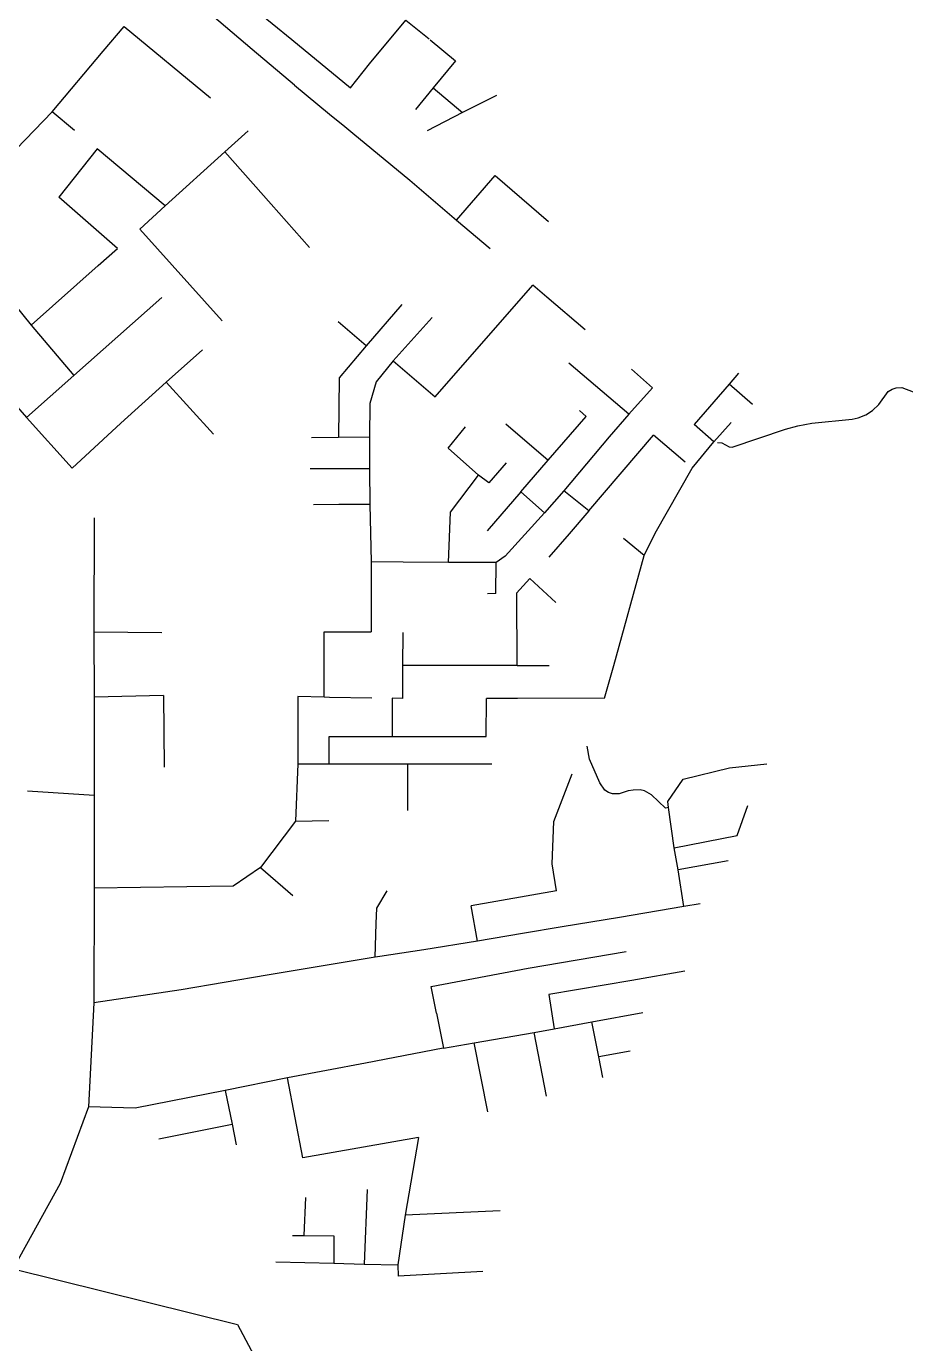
# Model space of a CAD drawing. Header units: metres. Extents: x 432891 to 477890, y 2556094 to 2581523.
# Drawn here: x 450882 to 452058, y 2568293 to 2570056 of the extents above; entities that cross this region are included whole.
import ezdxf

# ---------------------------------------------------------------- set-up
doc = ezdxf.new("R2010")
doc.units = ezdxf.units.M
doc.layers.add('W10_PIPE_DN200', color=8, linetype='Continuous')
doc.layers.add('W10_PIPE_DN250_400', color=3, linetype='Continuous')

msp = doc.modelspace()

# ---------------------------------------------------------------- linework, layer by layer
at = {"layer": 'W10_PIPE_DN200'}
for points in [[(451158.2, 2570103.1), (451237.2, 2570038.3), (451315.4, 2569973.7)], [(451184.1, 2570024.9), (451130.3, 2570070.5)], [(451341.1, 2570005.7), (451389.4, 2570064.2), (451420.6, 2570039)], [(450984.6, 2570022.8), (451012.7, 2570055.9)], [(451012.7, 2570055.9), (451128.4, 2569960.1)], [(450916.3, 2569941.6), (450984.6, 2570022.8)], [(451240.6, 2569977.2), (451184.1, 2570024.9)], [(451421.9, 2570038), (451455.7, 2570009.7), (451426.2, 2569973.6)], [(451315.4, 2569973.7), (451341.1, 2570005.7)], [(451240.6, 2569977.2), (451287.2, 2569938.6)], [(451426.2, 2569973.6), (451402.5, 2569944.7)], [(451426.2, 2569973.6), (451457.4, 2569947.2)], [(451510.7, 2569963.6), (451465.4, 2569940.5)], [(450916.3, 2569941.6), (450868.8, 2569892.1), (450764.4, 2569891.6)], [(450946.2, 2569916.5), (450916.3, 2569941.6)], [(451287.2, 2569938.6), (451307.7, 2569921.7)], [(451465.4, 2569940.5), (451417.9, 2569916.2)], [(451457.4, 2569947.2), (451465.4, 2569940.5)], [(451147.5, 2569888), (451178.7, 2569916.3)], [(451307.7, 2569921.7), (451318.5, 2569912.8)], [(451318.5, 2569912.8), (451394.7, 2569850), (451394.7, 2569850), (451394.7, 2569850), (451394.7, 2569850), (451394.7, 2569850), (451425.9, 2569823.4), (451425.9, 2569823.4), (451425.9, 2569823.4), (451425.9, 2569823.4), (451425.9, 2569823.4), (451457.3, 2569796.6)], [(450976.5, 2569892), (450925.3, 2569827.4)], [(451067.5, 2569815.9), (450976.5, 2569892)], [(451067.5, 2569815.9), (451147.5, 2569888)], [(451209.5, 2569818), (451147.5, 2569888)], [(451457.3, 2569796.6), (451508.8, 2569856.5)], [(451508.8, 2569856.5), (451580.4, 2569794.9)], [(451003.9, 2569758.7), (450925.3, 2569827.4)], [(451033.6, 2569784.4), (451067.5, 2569815.9)], [(451260.7, 2569760.1), (451209.5, 2569818)], [(451457.3, 2569796.6), (451502.1, 2569758.6)], [(450849.9, 2569790.5), (450851.5, 2569702), (450888.1, 2569656.2)], [(451143.6, 2569661.8), (451033.6, 2569784.4)], [(450888.1, 2569656.2), (450977.8, 2569736), (451003.9, 2569758.7)], [(451428.7, 2569560), (451559.2, 2569709.6)], [(451578, 2569693.5), (451559.2, 2569709.6)], [(450945.4, 2569588.9), (451063.1, 2569693.1)], [(451629.3, 2569649.8), (451578, 2569693.5)], [(451384.2, 2569683.8), (451336.6, 2569628.6)], [(450888.1, 2569656.2), (450945.4, 2569588.9)], [(451336.6, 2569628.6), (451298.9, 2569660.5)], [(451424.6, 2569666.1), (451372.7, 2569608.1)], [(451117.5, 2569623.1), (451068.7, 2569579.6)], [(451336.6, 2569628.6), (451300.2, 2569585.7)], [(450814.8, 2569609.3), (450882, 2569532.5)], [(451372.7, 2569608.1), (451349.7, 2569580.1)], [(451372.7, 2569608.1), (451428.7, 2569560)], [(451687.7, 2569536.8), (451607.4, 2569605.2)], [(450945.4, 2569588.9), (450882, 2569532.5)], [(451300.2, 2569585.7), (451299.6, 2569505.7)], [(451349.7, 2569580.1), (451341.2, 2569551.2), (451340.9, 2569506.2)], [(451719.3, 2569572.4), (451691.5, 2569597)], [(451834.3, 2569591.6), (451821.9, 2569577.2)], [(451068.7, 2569579.6), (451008.1, 2569524.9)], [(451068.7, 2569579.6), (451132.2, 2569510.4)], [(451719.3, 2569572.4), (451687.7, 2569536.8)], [(451821.9, 2569577.2), (451775.3, 2569523)], [(451806.3, 2569499.1), (451812, 2569498.4), (451822.1, 2569493.1), (451825.8, 2569492.6), (451897.3, 2569516.9), (451913.7, 2569521.5), (451932.8, 2569525), (451986.4, 2569530.1), (451994.7, 2569531.9), (452004.6, 2569535.9), (452013.6, 2569541.7), (452022.1, 2569550), (452034.8, 2569567.2), (452039.9, 2569570.2), (452045.5, 2569572), (452053, 2569572.5), (452083.2, 2569561.1)], [(451853.3, 2569550.1), (451821.9, 2569577.2)], [(450882, 2569532.5), (450943.3, 2569464.8)], [(451580, 2569475.3), (451630.6, 2569533.9)], [(451621.9, 2569541.7), (451630.6, 2569533.9)], [(451687.7, 2569536.8), (451661.3, 2569506.5)], [(451008.1, 2569524.9), (450943.3, 2569464.8)], [(451486.9, 2569455.3), (451446, 2569491.3), (451469.5, 2569519.8)], [(451523.4, 2569524), (451580, 2569475.3)], [(451801.6, 2569499.7), (451775.3, 2569523)], [(451801.6, 2569499.7), (451824.7, 2569525.9)], [(451299.6, 2569505.7), (451263.2, 2569505.3)], [(451340.9, 2569506.2), (451299.6, 2569505.7)], [(451340.9, 2569506.2), (451341.1, 2569464)], [(451661.3, 2569506.5), (451601, 2569434.5)], [(451634.2, 2569407.8), (451720.7, 2569508.9)], [(451763.2, 2569472.9), (451720.7, 2569508.9)], [(451772.7, 2569464.9), (451801.6, 2569499.7)], [(451543.4, 2569432.8), (451580, 2569475.3)], [(451299.6, 2569464), (451261.3, 2569464)], [(451341.1, 2569464), (451299.6, 2569464)], [(451341.1, 2569464), (451341.4, 2569416)], [(451523.9, 2569472), (451500.4, 2569445), (451486.9, 2569455.3)], [(451708.2, 2569348), (451723, 2569377.8), (451772.7, 2569464.9)], [(451446.6, 2569338.6), (451449.4, 2569405.7), (451486.9, 2569455.3)], [(451543.4, 2569432.8), (451498.4, 2569381)], [(451575, 2569405.1), (451543.4, 2569432.8)], [(451601, 2569434.5), (451575, 2569405.1)], [(451634.2, 2569407.8), (451601, 2569434.5)], [(451299.8, 2569415.9), (451266, 2569415.8)], [(451341.4, 2569416), (451299.8, 2569415.9)], [(451341.4, 2569416), (451342.9, 2569339.5)], [(451575, 2569405.1), (451522.2, 2569346.8)], [(451634.2, 2569407.8), (451607.9, 2569376.9)], [(450972.7, 2569398.1), (450972.3, 2569245)], [(451607.9, 2569376.9), (451580.7, 2569345.8)], [(451708.2, 2569348), (451680.5, 2569370.4)], [(451342.9, 2569339.5), (451343.3, 2569245.7)], [(451385.9, 2569339.1), (451342.9, 2569339.5)], [(451446.6, 2569338.6), (451385.9, 2569339.1)], [(451510.1, 2569338.4), (451446.6, 2569338.6)], [(451509.8, 2569296.9), (451510.1, 2569338.4)], [(451522.2, 2569346.8), (451510.1, 2569338.4)], [(451667.5, 2569200.6), (451708.2, 2569348)], [(451555.3, 2569316.9), (451537.4, 2569297.6)], [(451555.3, 2569316.9), (451590.3, 2569285.1)], [(451509.8, 2569296.9), (451498.6, 2569296.7)], [(451537.4, 2569297.6), (451538, 2569200.6)], [(451280.3, 2569158.2), (451280.4, 2569245.7), (451343.3, 2569245.7)], [(450972.3, 2569245), (450972.4, 2569158.1)], [(451063.1, 2569244.4), (450972.3, 2569245)], [(451385.6, 2569200.6), (451385.7, 2569244.9)], [(451385.5, 2569156.6), (451385.6, 2569200.6)], [(451468.7, 2569200.6), (451385.6, 2569200.6)], [(451538, 2569200.6), (451468.7, 2569200.6)], [(451538.2, 2569200.6), (451581.1, 2569200.6)], [(451655.4, 2569157.1), (451667.5, 2569200.6)], [(451065.3, 2569160.5), (450972.4, 2569158.1)], [(450972.4, 2569158.1), (450972.7, 2569026.6)], [(451065.3, 2569160.5), (451066.4, 2569064.4)], [(451245, 2569159), (451245, 2569069.2)], [(451280.3, 2569158.2), (451245, 2569159)], [(451287.4, 2569158), (451280.3, 2569158.2)], [(451344.2, 2569157), (451287.4, 2569158)], [(451655.4, 2569157.1), (451538.7, 2569156.4)], [(451371.4, 2569156.7), (451371.2, 2569105.4)], [(451385.5, 2569156.6), (451371.4, 2569156.7)], [(451392, 2569105.4), (451497.1, 2569105.4), (451497.3, 2569156.4)], [(451538.7, 2569156.4), (451497.3, 2569156.4)], [(451286.8, 2569069.2), (451287.1, 2569105.4)], [(451287.1, 2569105.4), (451371.2, 2569105.4)], [(451371.2, 2569105.4), (451392, 2569105.4)], [(451665.8, 2569028.9), (451660.5, 2569030.5), (451655.8, 2569034), (451649.1, 2569043.8), (451635.3, 2569075.2), (451632.1, 2569092.7)], [(451245, 2569069.2), (451242.1, 2568992.2)], [(451245, 2569069.2), (451286.8, 2569069.2)], [(451286.8, 2569069.2), (451391.9, 2569069.2)], [(451391.9, 2569069.2), (451391.7, 2569006.4)], [(451391.9, 2569069.2), (451504.5, 2569069.2)], [(451740.9, 2569010.5), (451739.8, 2569018.7), (451760.4, 2569048.4), (451822.5, 2569063.7), (451872.3, 2569068.9)], [(451585.4, 2568935.1), (451587.5, 2568991.7), (451611.8, 2569055.7)], [(451737, 2569009.9), (451718.1, 2569027.5), (451708.9, 2569033.1), (451702.8, 2569034.3), (451693.6, 2569034), (451686.7, 2569032.8), (451674.7, 2569029), (451665.8, 2569028.9)], [(450972.7, 2569026.6), (450883.2, 2569032.3)], [(450972.7, 2569026.6), (450972.7, 2568902.8)], [(451740.9, 2569010.5), (451737, 2569009.9)], [(451748.5, 2568956.8), (451740.9, 2569010.5)], [(451832.7, 2568973.2), (451847, 2569013.1)], [(451242.1, 2568992.2), (451194.9, 2568930.2)], [(451242.1, 2568992.2), (451286.3, 2568993)], [(451748.5, 2568956.8), (451832.7, 2568973.2)], [(451753.9, 2568927.1), (451748.5, 2568956.8)], [(451194.9, 2568930.2), (451158.4, 2568905.5), (450972.7, 2568902.8)], [(451194.9, 2568930.2), (451238.3, 2568892.9)], [(451590.9, 2568899.1), (451585.4, 2568935.1)], [(451820.5, 2568939.3), (451753.9, 2568927.1)], [(451761.5, 2568878.1), (451753.9, 2568927.1)], [(450972.7, 2568902.8), (450972.3, 2568749)], [(451350.5, 2568875.8), (451364.7, 2568898.9)], [(451590.9, 2568899.1), (451476.8, 2568879)], [(451349.9, 2568855.4), (451350.5, 2568875.8)], [(451485.3, 2568831.9), (451476.8, 2568879)], [(451761.5, 2568878.1), (451675.1, 2568863.6)], [(451783.4, 2568881.7), (451761.5, 2568878.1)], [(451675.1, 2568863.6), (451598.6, 2568850.9)], [(451348.5, 2568810.3), (451349.9, 2568855.4)], [(451545.5, 2568842), (451485.3, 2568831.9)], [(451598.6, 2568850.9), (451545.5, 2568842)], [(451485.3, 2568831.9), (451413.7, 2568820)], [(451348.5, 2568810.3), (451204, 2568786.2)], [(451354.7, 2568811.3), (451348.5, 2568810.3)], [(451413.7, 2568820), (451354.7, 2568811.3)], [(451553.2, 2568795.4), (451684.1, 2568818.1)], [(451423.4, 2568770.9), (451553.2, 2568795.4)], [(451762.9, 2568791.4), (451691.9, 2568778.9)], [(451204, 2568786.2), (451089, 2568766.7), (450972.3, 2568749)], [(451430.4, 2568735.3), (451423.4, 2568770.9)], [(451691.9, 2568778.9), (451580.9, 2568760.4)], [(451580.9, 2568760.4), (451588, 2568714.3)], [(451430.4, 2568735.3), (451439.7, 2568688.5)], [(451638.4, 2568723.7), (451706.6, 2568736.4)], [(451588, 2568714.3), (451638.4, 2568723.7)], [(451647.6, 2568676.9), (451638.4, 2568723.7)], [(451481.1, 2568695.7), (451561, 2568709.6)], [(451561, 2568709.6), (451588, 2568714.3)], [(451577.8, 2568624.4), (451561, 2568709.6)], [(451439.3, 2568688.5), (451335.4, 2568668.5), (451231.4, 2568648.6)], [(451439.7, 2568688.5), (451481.1, 2568695.7)], [(451499.3, 2568603.5), (451481.1, 2568695.7)], [(451689.7, 2568684.6), (451647.6, 2568676.9)], [(451653.1, 2568649.1), (451647.6, 2568676.9)], [(451231.4, 2568648.6), (451147.9, 2568632)], [(451251.6, 2568541.7), (451231.4, 2568648.6)], [(451147.9, 2568632), (451027.6, 2568608.1), (450965.2, 2568610.2)], [(451147.9, 2568632), (451157, 2568586.7)], [(451059, 2568567.1), (451157, 2568586.7)], [(451157, 2568586.7), (451162.5, 2568559.3)], [(451406.5, 2568568.8), (451251.6, 2568541.7)], [(451406.5, 2568568.8), (451388.7, 2568465.1)], [(451255.1, 2568488.8), (451253, 2568437.9)], [(451337.6, 2568499.3), (451333.7, 2568399.6)], [(451515.7, 2568471), (451388.7, 2568465.1)], [(451388.7, 2568465.1), (451379, 2568398.5)], [(451238.1, 2568438), (451253, 2568437.9)], [(451253, 2568437.9), (451293.3, 2568437.5), (451293.3, 2568400.6)], [(451215.5, 2568402.4), (451293.3, 2568400.6)], [(451293.3, 2568400.6), (451333.7, 2568399.6)], [(451333.7, 2568399.6), (451379, 2568398.5)], [(450864.1, 2568393.2), (451164.4, 2568318.6)], [(451379, 2568398.5), (451379.2, 2568383.4)], [(451492.3, 2568389.8), (451379.2, 2568383.4)], [(451164.4, 2568318.6), (451248.2, 2568161.4)]]:
    msp.add_lwpolyline(points, dxfattribs=at)
at = {"layer": 'W10_PIPE_DN250_400'}
for points in [[(450972.3, 2568749), (450965.2, 2568610.2)], [(450965.2, 2568610.2), (450926.9, 2568507.2)], [(450926.9, 2568507.2), (450865.6, 2568395.7)]]:
    msp.add_lwpolyline(points, dxfattribs=at)

doc.saveas('drawing.dxf')
